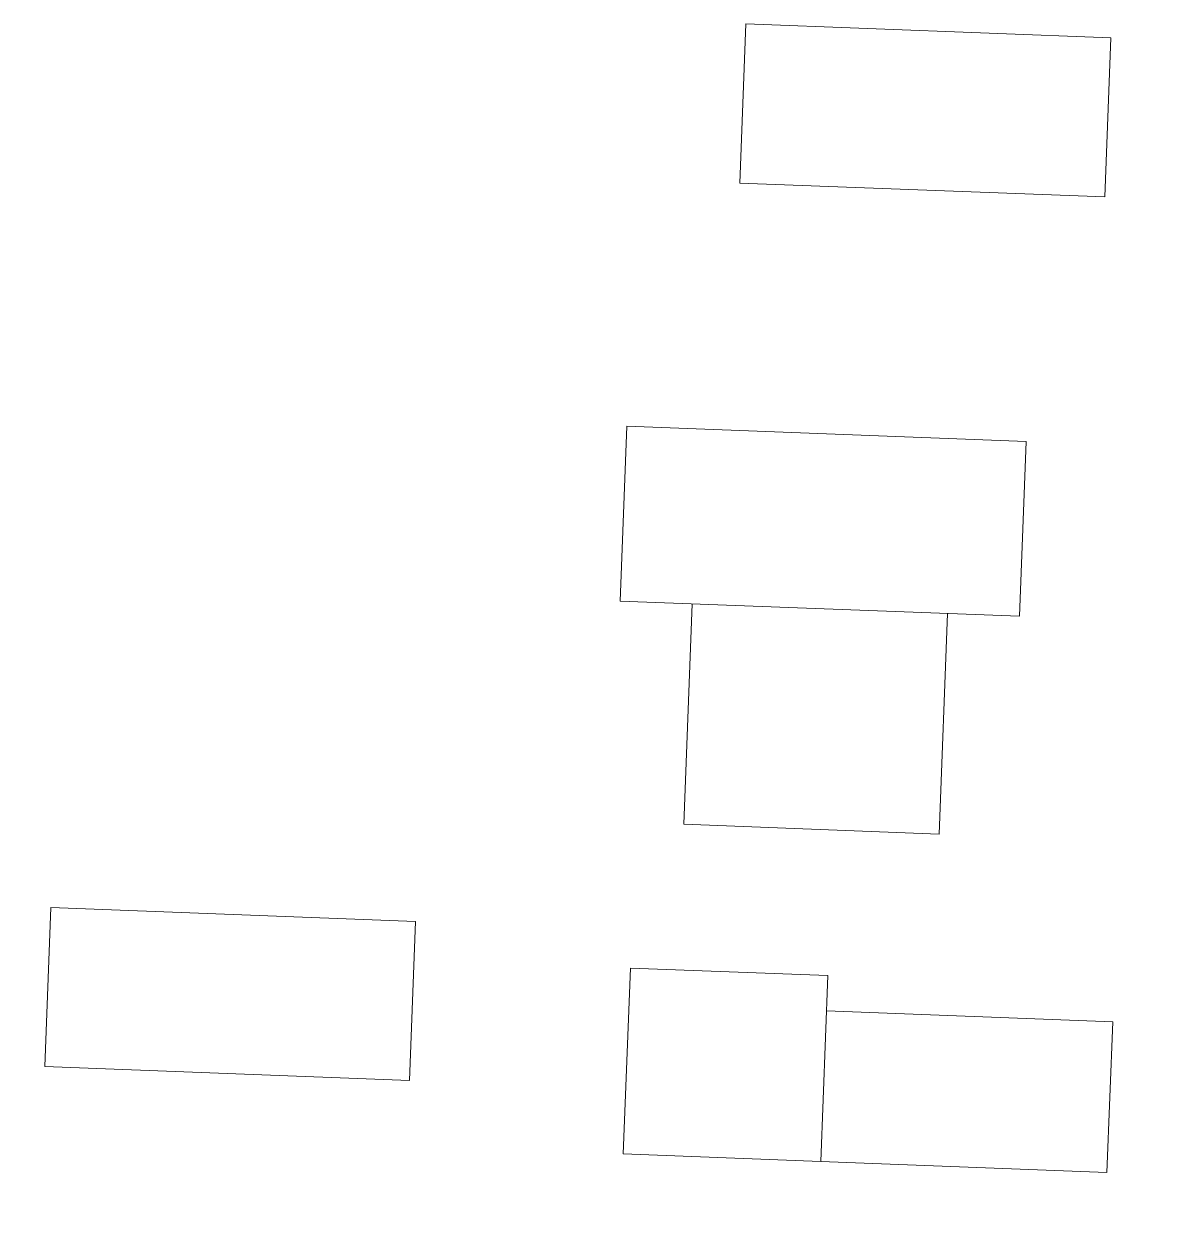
# Model space of a CAD drawing. Header units: millimetres. Extents: x 32078 to 83548, y -4690 to 56252.
# Drawn here: x 76335 to 81261, y -4690 to 455 of the extents above; entities that cross this region are included whole.
import ezdxf

# ---------------------------------------------------------------- set-up
doc = ezdxf.new("R2010")
doc.units = ezdxf.units.MM
doc.header["$MEASUREMENT"] = 0
doc.layers.add('E-ELEC-EQPM', color=71, linetype='Continuous', lineweight=13)
doc.layers.add('WALL-LNIG', color=1, linetype='Continuous', lineweight=0)

# ---------------------------------------------------------------- blocks, each defined once
blk = doc.blocks.new('BVN_Equipment_Scanner 7740 MFD_EX-015 - BVN_Equipment_Scanner 7740 MFD_EX-015-8113153-GA PLAN - LEVEL 11')
at = {"layer": 'E-ELEC-EQPM'}
for p, q in [((-290.6, 530.5), (-1140.6, 530.5)), ((-1140.6, 530.5), (-1140.6, -269.5)), ((-290.6, -269.5), (-290.6, 530.5)), ((941.4, 378.5), (-290.6, 378.5)), ((941.4, -269.5), (941.4, 378.5)), ((-1140.6, -269.5), (-290.6, -269.5)), ((-290.6, -269.5), (941.4, -269.5))]:
    blk.add_line(p, q, dxfattribs=at)
blk = doc.blocks.new('BVN_Equipment_Plotter DWC842 MFD_EX-016 - EX-016_1-3151593-GA PLAN - LEVEL 11')
at = {"layer": 'E-ELEC-EQPM'}
for p, q in [((-65, 537.7), (-817, 537.7)), ((-817, 537.7), (-817, -1182.3)), ((-65, -1182.3), (-65, 537.7)), ((884, 227.5), (-65, 227.5)), ((884, -872.2), (884, 227.5)), ((-65, -872.2), (884, -872.2)), ((-817, -1182.3), (-65, -1182.3))]:
    blk.add_line(p, q, dxfattribs=at)
blk = doc.blocks.new('BVN_Equipment_Printer C5575 MFD_EX-017 - BVN_Equipment_Printer C5575 MFD_EX-017-3152319-GA PLAN - LEVEL 11')
at = {"layer": 'E-ELEC-EQPM'}
for p, q in [((860, 314.5), (-710, 314.5)), ((-710, 314.5), (-710, -370.5)), ((860, -370.5), (860, 314.5)), ((-710, -370.5), (860, -370.5))]:
    blk.add_line(p, q, dxfattribs=at)

msp = doc.modelspace()

# ---------------------------------------------------------------- block references
at = {"layer": 'E-ELEC-EQPM'}
for name, p, rotation in [('BVN_Equipment_Printer C5575 MFD_EX-017 - BVN_Equipment_Printer C5575 MFD_EX-017-3152319-GA PLAN - LEVEL 11', (80286.1, 52.1), 177.8165250542611), ('BVN_Equipment_Plotter DWC842 MFD_EX-016 - EX-016_1-3151593-GA PLAN - LEVEL 11', (80078.1, -2137.1), 267.816525054261), ('BVN_Equipment_Printer C5575 MFD_EX-017 - BVN_Equipment_Printer C5575 MFD_EX-017-3152319-GA PLAN - LEVEL 11', (77296.1, -3748.1), 177.8165250542611), ('BVN_Equipment_Scanner 7740 MFD_EX-015 - BVN_Equipment_Scanner 7740 MFD_EX-015-8113153-GA PLAN - LEVEL 11', (80063, -4179.1), 357.816525054261)]:
    msp.add_blockref(name, p, dxfattribs=dict(at, rotation=rotation))

# ---------------------------------------------------------------- wipeouts: each hides what was drawn before it
for points in [[(75593.7, -4383.3), (77020.1, -4438.4), (77020.9, -4418.5), (75594.5, -4363.3)], [(78389.1, -4551.4), (79815.5, -4606.5), (79816.2, -4586.5), (78389.8, -4531.4)]]:
    msp.add_wipeout(points).dxf.layer = 'WALL-LNIG'

# ---------------------------------------------------------------- next in the draw order: wipeouts: each hides what was drawn before it
for points in [[(76996.9, -4467.6), (78423.3, -4522.7), (78424.1, -4502.7), (76997.7, -4447.6)], [(79761.2, -4634.4), (81187.6, -4689.6), (81188.3, -4669.6), (79761.9, -4614.5)]]:
    msp.add_wipeout(points).dxf.layer = 'WALL-LNIG'

# ---------------------------------------------------------------- next in the draw order: wipeouts: each hides what was drawn before it
msp.add_wipeout([(81170.7, -3312.5), (81150.7, -3311.7), (81098.4, -4666.1), (81118.4, -4666.9)]).dxf.layer = 'WALL-LNIG'

# ---------------------------------------------------------------- next in the draw order: wipeouts: each hides what was drawn before it
msp.add_wipeout([(81200.7, -3313.7), (81180.7, -3312.9), (81128.3, -4667.3), (81148.3, -4668)]).dxf.layer = 'WALL-LNIG'

# ---------------------------------------------------------------- next in the draw order: wipeouts: each hides what was drawn before it
msp.add_wipeout([(81230.6, -3314.8), (81210.7, -3314.1), (81158.3, -4668.4), (81178.3, -4669.2)]).dxf.layer = 'WALL-LNIG'

# ---------------------------------------------------------------- next in the draw order: wipeouts: each hides what was drawn before it
msp.add_wipeout([(81260.6, -3316), (81240.6, -3315.2), (81188.3, -4669.6), (81208.3, -4670.4)]).dxf.layer = 'WALL-LNIG'

doc.saveas('drawing.dxf')
